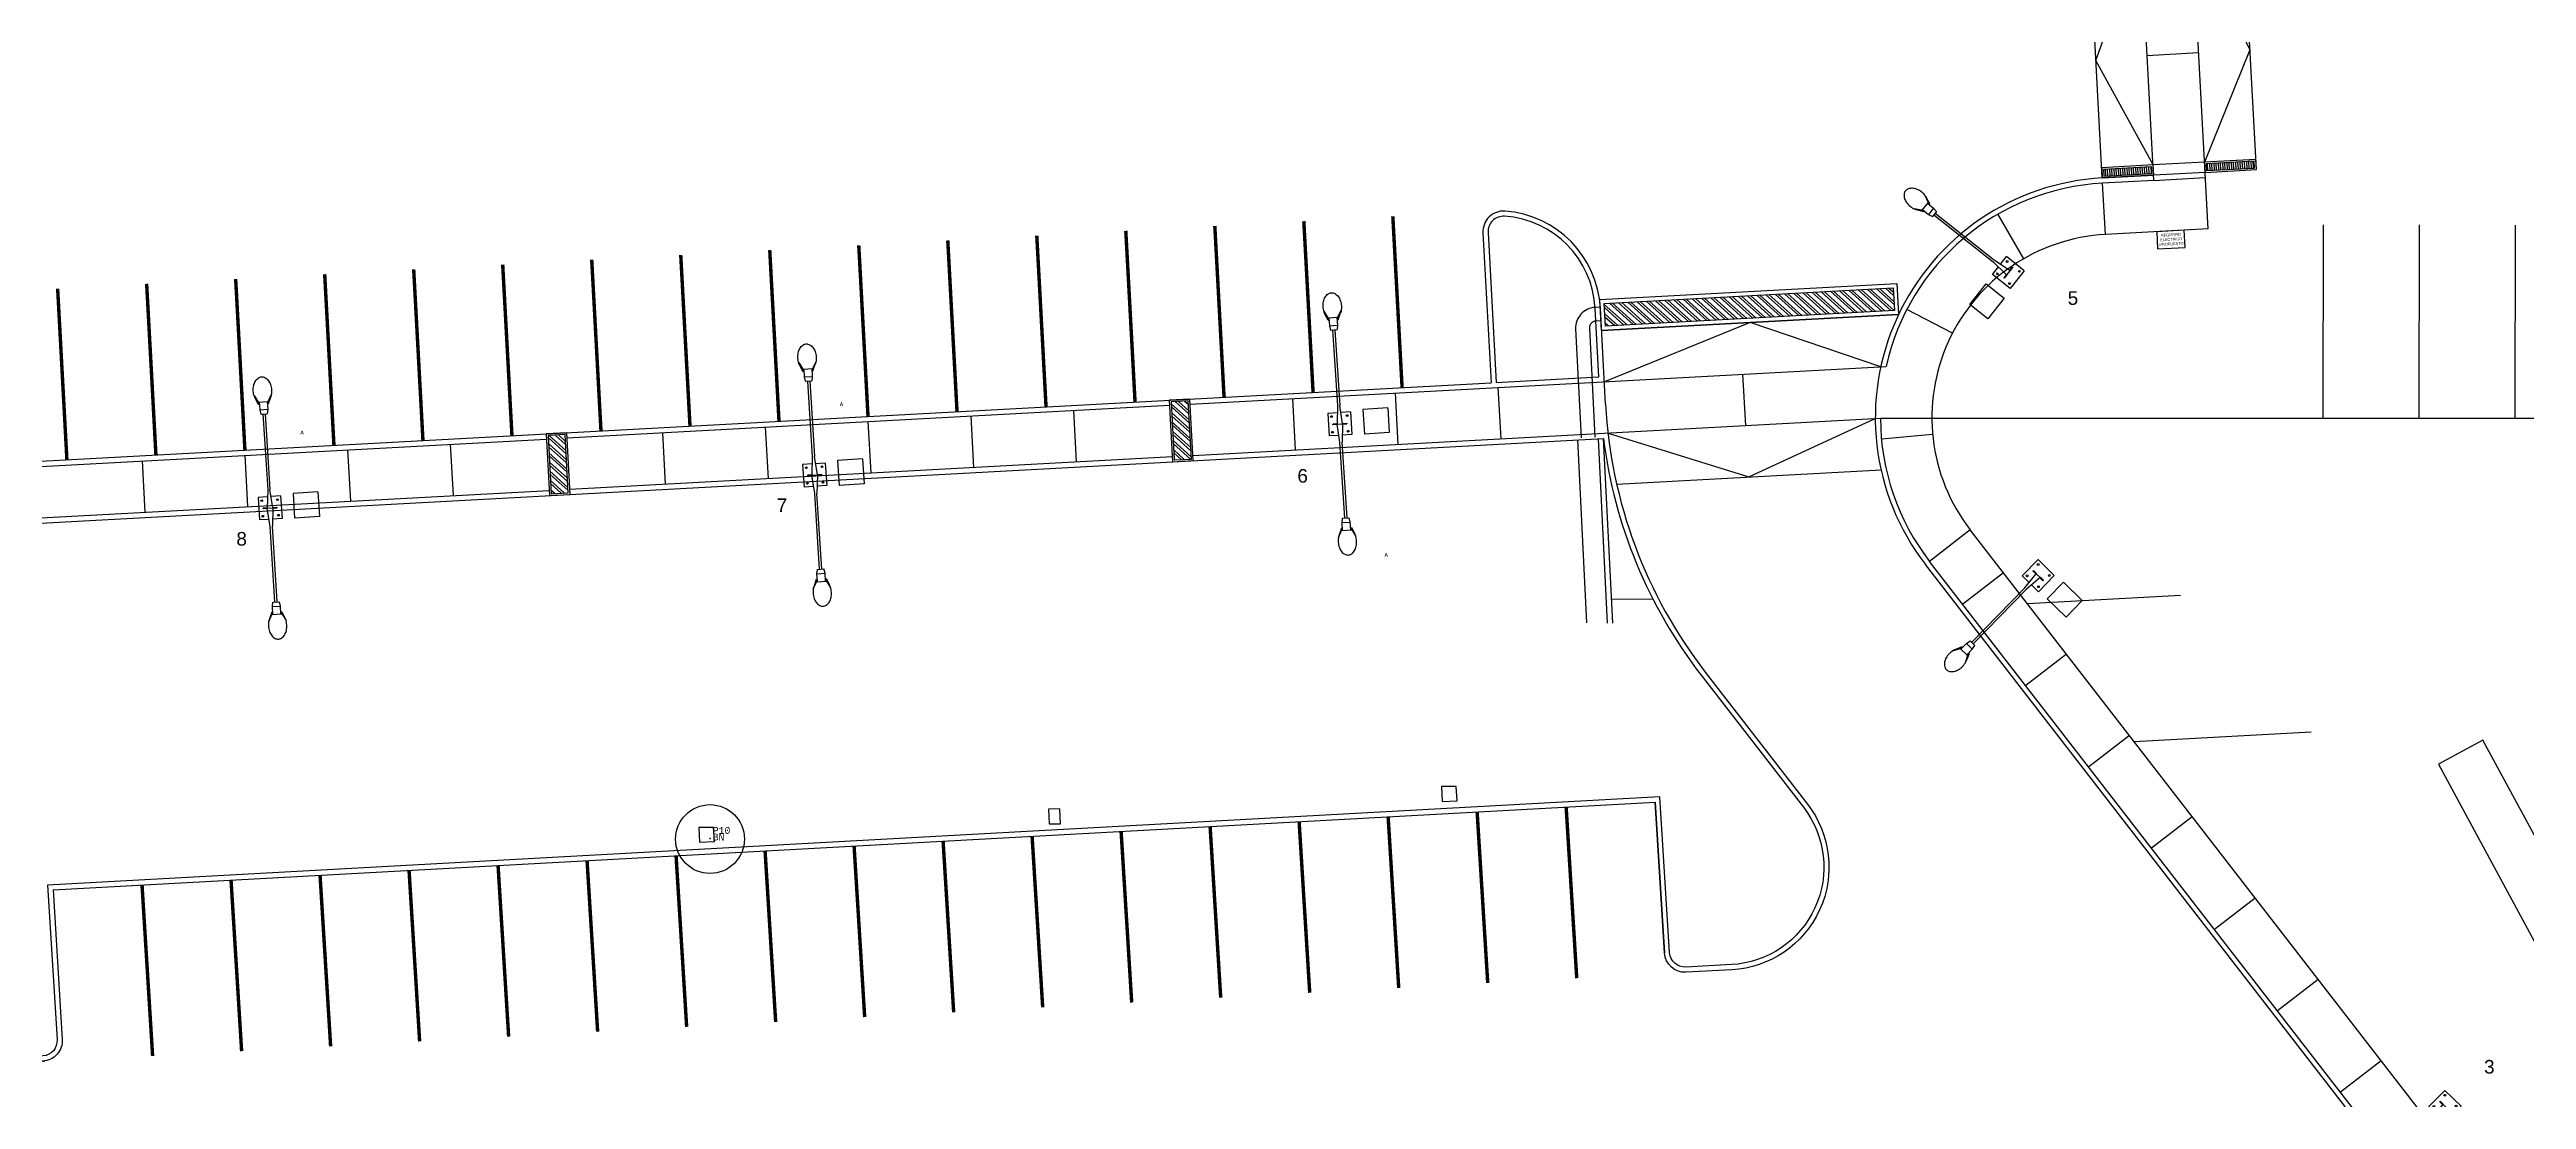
# Model space of a CAD drawing. Header units: millimetres. Extents: x 793 to 3159, y 750 to 2095.
# Drawn here: x 1022.9 to 1095.1, y 1250.1 to 1280.7 of the extents above; entities that cross this region are included whole.
import ezdxf
from ezdxf.enums import TextEntityAlignment as Align

# ---------------------------------------------------------------- set-up
doc = ezdxf.new("R2010")
doc.units = ezdxf.units.MM
doc.linetypes.add('CONTINUA', pattern=[0])
doc.linetypes.add('HIDDEN2', pattern=[4.7625, 3.175, -1.5875])
for name, color, linetype in [('007 - EVG ILUMINACION', 30, 'Continuous'), ('A-CAUCE', 140, 'Continuous'), ('A-CUNETAS', 3, 'Continuous'), ('A-GUARNICIONES', 1, 'Continuous'), ('A-ILUMINACION', 5, 'Continuous'), ('A-PISOS-HATCH', 8, 'Continuous'), ('A-REJILLAS PLUVIALES', 3, 'Continuous'), ('A-VEGETACION', 65, 'Continuous'), ('LUMINARIA', 3, 'Continuous'), ('T-ALUMBRADO', 1, 'Continuous'), ('T-BANCO DE NIVEL', 6, 'Continuous'), ('T-CANAL', 4, 'Continuous'), ('T-REGISTRO', 5, 'Continuous'), ('XR', 1, 'Continuous')]:
    doc.layers.add(name, color=color, linetype=linetype)
doc.styles.add('EVG 01', font='Lato-Light.ttf')
doc.styles.add('kobalt-240', font='arial.ttf', dxfattribs={"height": 6.5})
doc.styles.add('MONOTXT4', font='MONOTXT4.shx')
doc.styles.get("Standard").update_dxf_attribs({"font": 'arial.ttf'})

# ---------------------------------------------------------------- blocks, each defined once
blk = doc.blocks.new('REGISTRO BANQUETA')
at = {"layer": 'A-ILUMINACION', "color": 5}
blk.add_lwpolyline([(1142.598, 1095.166), (1143.398, 1095.203), (1143.374, 1095.702), (1142.575, 1095.665)], close=True, dxfattribs=at)
at = {"layer": 'A-ILUMINACION', "color": 5, "insert": (1142.593, 1095.592), "char_height": 0.08, "width": 0.78754, "attachment_point": 1, "rotation": 2.98286, "style": 'kobalt-240'}
blk.add_mtext('\\pxqc;REGISTRO\\PELECTRICO\\PPROPUESTO', dxfattribs=at)
blk = doc.blocks.new('lampara individual')
at = {"color": 3, "linetype": 'CONTINUA'}
for p, q in [((508438.69, 3227004.882, -26.736), (508438.733, 3227004.223, -26.736)), ((508438.031, 3227004.84, -26.736), (508438.073, 3227004.18, -26.736)), ((508438.352, 3227004.198, -26.736), (508438.073, 3227004.18, -26.736)), ((508438.301, 3227004.537, -26.736), (508438.178, 3227004.529, -26.736)), ((508438.179, 3227004.507, -26.736), (508438.178, 3227004.529, -26.736)), ((508438.302, 3227004.515, -26.736), (508438.179, 3227004.507, -26.736)), ((508438.302, 3227004.526, -26.736), (508438.462, 3227004.536, -26.736)), ((508438.383, 3227003.993, -26.736), (508438.302, 3227004.526, -26.736)), ((508438.462, 3227004.536, -26.736), (508438.449, 3227003.997, -26.736)), ((508438.733, 3227004.223, -26.736), (508438.454, 3227004.205, -26.736)), ((508438.461, 3227004.547, -26.736), (508438.584, 3227004.555, -26.736)), ((508438.462, 3227004.525, -26.736), (508438.585, 3227004.533, -26.736)), ((508438.584, 3227004.555, -26.736), (508438.585, 3227004.533, -26.736)), ((508438.526, 3227001.785, -26.736), (508438.383, 3227003.993, -26.736)), ((508438.592, 3227001.789, -26.736), (508438.449, 3227003.997, -26.736)), ((508438.342, 3227001.214, -26.736), (508438.435, 3227001.421, -26.736)), ((508438.431, 3227001.487, -26.736), (508438.363, 3227001.298, -26.736)), ((508438.431, 3227001.487, -26.736), (508438.461, 3227001.489, -26.736)), ((508438.435, 3227001.421, -26.736), (508438.431, 3227001.487, -26.736)), ((508438.435, 3227001.421, -26.736), (508438.729, 3227001.44, -26.736)), ((508438.45, 3227001.654, -26.736), (508438.464, 3227001.781, -26.736)), ((508438.45, 3227001.654, -26.736), (508438.684, 3227001.669, -26.736)), ((508438.465, 3227001.423, -26.736), (508438.45, 3227001.654, -26.736)), ((508438.464, 3227001.781, -26.736), (508438.654, 3227001.794, -26.736)), ((508438.684, 3227001.669, -26.736), (508438.654, 3227001.794, -26.736)), ((508438.699, 3227001.439, -26.736), (508438.684, 3227001.669, -26.736)), ((508438.695, 3227001.504, -26.736), (508438.725, 3227001.506, -26.736)), ((508438.729, 3227001.44, -26.736), (508438.725, 3227001.506, -26.736)), ((508438.725, 3227001.506, -26.736), (508438.816, 3227001.327, -26.736)), ((508438.729, 3227001.44, -26.736), (508438.848, 3227001.247, -26.736))]:
    blk.add_line(p, q, dxfattribs=at)
at = {"color": 3, "linetype": 'CONTINUA', "elevation": -26.736}
for points in [[(508438.363, 3227001.298, 0.033777), (508438.348, 3227001.243, 0.068356), (508438.336, 3227001.085, 0.068356), (508438.368, 3227000.929, 0.080525), (508438.432, 3227000.811, 0.107063), (508438.531, 3227000.728, 0.138314), (508438.629, 3227000.707, 0.138314)], [(508438.629, 3227000.707, 0.138314), (508438.723, 3227000.74, 0.107063), (508438.81, 3227000.835, 0.080525), (508438.859, 3227000.961, 0.068356), (508438.87, 3227001.119, 0.068356), (508438.838, 3227001.275, 0.033777), (508438.816, 3227001.327, 0.107063)]]:
    blk.add_lwpolyline(points, format="xyb", dxfattribs=at)
at = {"color": 3, "linetype": 'CONTINUA'}
for centre in [(508438.139, 3227004.745, -26.736), (508438.168, 3227004.288, -26.736), (508438.595, 3227004.774, -26.736), (508438.625, 3227004.318, -26.736)]:
    blk.add_circle(centre, 0.0263, dxfattribs=at)
at = {"layer": 'XR', "color": 3}
blk.add_line((508438.031, 3227004.84, -26.736), (508438.69, 3227004.882, -26.736), dxfattribs=at)
blk.add_lwpolyline([(508439.016, 3227004.946), (508439.782, 3227004.997), (508439.827, 3227004.323), (508439.061, 3227004.272)], close=True, dxfattribs=at)
blk = doc.blocks.new('REG1')
at = {"linetype": 'CONTINUA'}
for p, q in [((117.568, 264.575), (116.908, 264.538)), ((116.908, 264.538), (116.945, 263.878)), ((117.568, 264.575), (117.605, 263.915)), ((117.605, 263.915), (116.945, 263.878))]:
    blk.add_line(p, q, dxfattribs=at)
blk = doc.blocks.new('LUM1')
at = {"linetype": 'CONTINUA'}
for p, q in [((322.422, 492.541), (322.313, 492.741)), ((322.033, 492.319), (322.259, 492.296)), ((322.314, 492.259), (322.116, 492.295)), ((322.259, 492.296), (322.422, 492.541)), ((322.259, 492.296), (322.314, 492.259)), ((322.275, 492.321), (322.468, 492.193)), ((322.314, 492.259), (322.33, 492.284)), ((322.477, 492.505), (322.367, 492.673)), ((322.405, 492.516), (322.598, 492.389)), ((322.422, 492.541), (322.477, 492.505)), ((322.46, 492.48), (322.477, 492.505)), ((322.468, 492.193), (322.598, 492.389)), ((322.468, 492.193), (322.585, 492.141)), ((322.585, 492.141), (322.691, 492.301)), ((322.598, 492.389), (322.691, 492.301)), ((322.62, 492.194), (324.463, 490.97)), ((322.656, 492.249), (324.5, 491.025)), ((324.463, 490.97), (324.885, 490.634)), ((324.625, 490.841), (324.471, 490.608)), ((324.471, 490.608), (325.021, 490.243)), ((324.973, 490.767), (324.5, 491.025)), ((324.836, 491.159), (324.682, 490.926)), ((324.875, 490.64), (324.807, 490.537)), ((324.826, 490.525), (324.807, 490.537)), ((324.894, 490.628), (324.826, 490.525)), ((324.836, 491.159), (325.387, 490.793)), ((324.885, 490.634), (324.973, 490.767)), ((325.358, 490.376), (324.885, 490.634)), ((324.964, 490.774), (325.032, 490.876)), ((324.973, 490.767), (325.394, 490.431)), ((324.982, 490.761), (325.05, 490.864)), ((325.032, 490.876), (325.05, 490.864)), ((325.387, 490.793), (325.232, 490.561)), ((325.176, 490.475), (325.021, 490.243)), ((327.202, 489.153), (325.358, 490.376)), ((327.238, 489.208), (325.394, 490.431)), ((327.167, 489.101), (327.273, 489.26)), ((327.26, 489.013), (327.167, 489.101)), ((327.26, 489.013), (327.39, 489.208)), ((327.39, 489.208), (327.273, 489.26)), ((327.582, 489.081), (327.39, 489.208)), ((327.436, 488.86), (327.599, 489.106)), ((327.527, 489.117), (327.544, 489.142)), ((327.599, 489.106), (327.544, 489.142)), ((327.544, 489.142), (327.742, 489.107)), ((327.599, 489.106), (327.825, 489.083)), ((327.452, 488.885), (327.26, 489.013)), ((327.381, 488.897), (327.398, 488.922)), ((327.436, 488.86), (327.381, 488.897)), ((327.381, 488.897), (327.491, 488.728)), ((327.545, 488.661), (327.436, 488.86))]:
    blk.add_line(p, q, dxfattribs=at)
for points in [[(322.116, 492.295, -0.033777), (322.061, 492.309, -0.068356), (321.918, 492.378, -0.068356), (321.799, 492.483, -0.080525), (321.728, 492.598, -0.107063), (321.705, 492.724, -0.138314), (321.736, 492.82, -0.138314)], [(321.736, 492.82, -0.138314), (321.812, 492.885, -0.107063), (321.937, 492.913, -0.080525), (322.071, 492.893, -0.068356), (322.214, 492.824, -0.068356), (322.333, 492.719, -0.033777), (322.367, 492.673, -0.107063)], [(328.122, 488.582, 0.138314), (328.152, 488.677, 0.107063), (328.13, 488.804, 0.080525), (328.059, 488.919, 0.068356), (327.94, 489.024, 0.068356), (327.797, 489.093, 0.033777), (327.742, 489.107, 0.107063)], [(327.491, 488.728, 0.033777), (327.525, 488.683, 0.068356), (327.644, 488.578, 0.068356), (327.787, 488.509, 0.080525), (327.921, 488.488, 0.107063), (328.046, 488.517, 0.138314), (328.122, 488.582, 0.138314)]]:
    blk.add_lwpolyline(points, format="xyb", dxfattribs=at)
for centre in [(324.612, 490.637), (324.865, 491.018), (325.246, 490.765), (324.993, 490.384)]:
    blk.add_circle(centre, 0.0263, dxfattribs=at)
at = {"linetype": 'CONTINUA', "xscale": 1.099223008363486, "yscale": 1.099223008363486, "zscale": 1.099223008363486, "rotation": 53.22797431436472}
blk.add_blockref('REG1', (480.994, 214.48), dxfattribs=at)

msp = doc.modelspace()

# ---------------------------------------------------------------- hatches: boundary and pattern name
at = {"layer": 'A-PISOS-HATCH'}
h = msp.add_hatch(dxfattribs=at)
h.set_pattern_fill('ANSI32', color=256, scale=0.02, angle=93)
h.set_pattern_definition([(138, (-507422.77127, -3225674.67927), (-0.127469380511, -0.141569089253), []), (138, (-507422.77597, -3225674.5896), (-0.127469380511, -0.141569089253), [])])
h.paths.add_polyline_path([(1068.27671, 1272.6769), (1068.24105, 1273.33594), (1076.66638, 1273.79184), (1076.70204, 1273.1328)])
at = {"layer": 'A-REJILLAS PLUVIALES'}
h = msp.add_hatch(dxfattribs=at)
h.set_pattern_fill('ANSI31', color=8, scale=0.02, angle=48)
h.set_pattern_definition([(93, (-507422.771266, -3225674.67927), (-0.0634129754569, -0.0033233332214), [])])
h.paths.add_polyline_path([(1082.80492, 1277.24856), (1082.81573, 1277.04885), (1084.21368, 1277.1245), (1084.20287, 1277.3242)])
h = msp.add_hatch(dxfattribs=at)
h.set_pattern_fill('ANSI31', color=8, scale=0.02, angle=48)
h.set_pattern_definition([(93, (-507422.771266, -3225674.67927), (-0.0634129754569, -0.0033233332214), [])])
h.paths.add_polyline_path([(1085.80054, 1277.41065), (1085.81134, 1277.21095), (1087.2093, 1277.28659), (1087.19849, 1277.4863)])
h = msp.add_hatch(dxfattribs=at)
h.set_pattern_fill('ANSI32', color=8, scale=0.02, angle=93)
h.set_pattern_definition([(138, (-507386.42444, -3225672.71253), (-0.127469380511, -0.141569089253), []), (138, (-507386.42914, -3225672.62285), (-0.127469380511, -0.141569089253), [])])
h.paths.add_polyline_path([(1055.60749, 1270.46914), (1055.69935, 1268.77163), (1056.19862, 1268.79864), (1056.10676, 1270.49616)])
h = msp.add_hatch(dxfattribs=at)
h.set_pattern_fill('ANSI32', color=8, scale=0.02, angle=93)
h.set_pattern_definition([(138, (-507422.77127, -3225674.67927), (-0.127469380511, -0.141569089253), []), (138, (-507422.77597, -3225674.5896), (-0.127469380511, -0.141569089253), [])])
h.paths.add_polyline_path([(1037.43408, 1269.48577), (1037.52593, 1267.78826), (1038.0252, 1267.81527), (1037.93335, 1269.51279)])

# ---------------------------------------------------------------- linework, layer by layer
at = {"layer": 'A-CAUCE'}
for points in [[(1069.66684, 1264.69935), (1068.45417, 1264.7124)], [(1085.04577, 1264.82251), (1080.58399, 1264.57652)], [(1088.85768, 1260.83651), (1083.69857, 1260.55208)]]:
    msp.add_lwpolyline(points, dxfattribs=at)
at = {"layer": 'A-CUNETAS'}
for points in [[(1067.73812, 1264.01824), (1067.4697, 1269.35845)], [(1068.33917, 1264.01244), (1068.06882, 1269.39087)], [(1068.48943, 1264.01099), (1068.2186, 1269.39898)]]:
    msp.add_lwpolyline(points, dxfattribs=at)
at = {"layer": 'A-GUARNICIONES', "color": 1}
for p, q in [((1068.08653, 1271.19446), (1067.97847, 1273.19154)), ((1068.27993, 1270.39643), (1068.12825, 1273.19965)), ((1068.16337, 1272.5506, 281.53161), (1076.82835, 1273.01946, 281.53161)), ((1056.16209, 1270.39901, 281.53161), (1076.46094, 1271.49739, 281.53161)), ((1010.42089, 1268.07415, 281.53161), (1064.94113, 1271.02426, 281.53161)), ((1065.09092, 1271.03237, 281.53161), (1068.08653, 1271.19446, 281.53161)), ((1037.98868, 1269.41564, 281.53161), (1055.56297, 1270.36659, 281.53161)), ((1009.77226, 1266.23642, 281.53161), (1068.2186, 1269.39898, 281.53161)), ((1019.81527, 1268.43227, 281.53161), (1037.38956, 1269.38322, 281.53161)), ((1056.24314, 1268.9012, 281.53161), (1076.29675, 1269.98631, 281.53161)), ((1038.06973, 1267.91783, 281.53161), (1055.64402, 1268.86878, 281.53161)), ((1019.89631, 1266.93446, 281.53161), (1037.4706, 1267.88541, 281.53161)), ((1068.60362, 1268.06783, 281.53161), (1076.31405, 1268.48505, 281.53161)), ((1022.99697, 1256.23342), (1069.72598, 1258.78775))]:
    msp.add_line(p, q, dxfattribs=at)
for points in [[(1085.85327, 1275.51073), (1085.29675, 1285.79568), (1081.47824, 1285.58906)], [(1082.7685, 1276.99622), (1082.39028, 1283.986)], [(1084.2501, 1277.37683), (1082.5829, 1280.42626), (1083.88809, 1284.06705)], [(1084.27441, 1276.92749), (1083.87999, 1284.21683)], [(1085.3859, 1284.14809), (1087.07282, 1280.73425), (1085.74791, 1277.45788)], [(1087.26193, 1277.23937), (1086.88371, 1284.22914)], [(1084.2501, 1277.37683), (1082.75229, 1277.29579)], [(1087.24572, 1277.53893), (1085.74791, 1277.45788)], [(1084.26631, 1277.07727), (1082.7685, 1276.99622)], [(1084.27441, 1276.92749), (1082.7766, 1276.84644)], [(1085.85327, 1275.51073), (1082.85765, 1275.34863)], [(1094.40319, 1244.2695), (1077.72954, 1265.814)]]:
    msp.add_lwpolyline(points, dxfattribs=at)
at = {"layer": 'A-GUARNICIONES', "color": 2, "linetype": 'HIDDEN2', "true_color": 0xf1eb1f}
for points in [[(1085.74791, 1277.45788), (1084.2501, 1277.37683)], [(1085.76412, 1277.15832), (1084.26631, 1277.07727)], [(1079.20296, 1264.96674), (1079.19564, 1264.96634)]]:
    msp.add_lwpolyline(points, dxfattribs=at)
at = {"layer": 'A-GUARNICIONES', "color": 1}
for points in [[(1068.12825, 1273.19965, 0.37796447), (1065.34626, 1276.02994, 0.45141623), (1064.70441, 1275.39904), (1064.94113, 1271.02426)], [(1067.97847, 1273.19154, 0.37796447), (1065.33558, 1275.88032, 0.45141623), (1064.8542, 1275.40715), (1065.09092, 1271.03237)], [(1130.2251, 1204.68855), (1112.42298, 1227.69119, 0.13254553), (1111.17732, 1228.63541), (1104.84023, 1231.20374, -0.13254553), (1103.59457, 1232.14796), (1077.61091, 1265.7222)]]:
    msp.add_lwpolyline(points, format="xyb", dxfattribs=at)
at = {"layer": 'A-GUARNICIONES', "color": 2, "linetype": 'HIDDEN2', "true_color": 0xf1eb1f, "elevation": 26.736}
for points in [[(1068.12663, 1273.2296), (1067.97411, 1273.22135, 0.4130906), (1067.40729, 1272.59211), (1067.56957, 1269.36343)], [(1068.14824, 1272.83019), (1067.99572, 1272.82193, 0.4130906), (1067.80678, 1272.61219), (1067.96907, 1269.38351)]]:
    msp.add_lwpolyline(points, format="xyb", dxfattribs=at)
at = {"layer": 'A-GUARNICIONES', "color": 1, "elevation": 281.53161}
for points in [[(1076.30604, 1271.49139), (1072.49586, 1272.78503), (1068.24442, 1271.05279)], [(1068.35088, 1269.55576), (1072.45884, 1268.27644), (1076.14681, 1269.97819)]]:
    msp.add_lwpolyline(points, dxfattribs=at)
at = {"layer": 'A-GUARNICIONES', "color": 1, "elevation": 26.736}
for points in [[(1022.99697, 1256.23342), (1023.26476, 1251.87218, -0.41634747), (1022.6983, 1251.23629), (1022.7488, 1251.23902, -0.24730334), (1020.20775, 1252.40695), (1008.03682, 1268.24912)], [(1131.47397, 1205.77078), (1103.94718, 1241.33894, 0.13254553), (1102.0164, 1242.80249), (1096.50455, 1245.03636, -0.13254553), (1094.57378, 1246.49991), (1078.91578, 1266.73206)], [(1071.06924, 1262.49256), (1074.04994, 1258.64112, -0.60466924), (1071.95003, 1254.05098), (1070.62156, 1253.97911, -0.41191903), (1070.14812, 1254.40062), (1069.86642, 1258.94666), (1022.83806, 1256.37395), (1023.11505, 1251.86299, -0.40700365), (1022.70455, 1251.38707, -0.24393714), (1020.3267, 1252.49834), (1009.66145, 1266.38065)], [(1071.18787, 1262.58436), (1074.16856, 1258.73293, -0.60466924), (1071.95813, 1253.9012), (1070.62967, 1253.82933, -0.41191903), (1069.9984, 1254.39135), (1069.72598, 1258.78775)]]:
    msp.add_lwpolyline(points, format="xyb", dxfattribs=at)
at = {"layer": 'A-GUARNICIONES', "elevation": 26.736}
msp.add_lwpolyline([(1069.72598, 1258.78775), (1069.9984, 1254.39135)], dxfattribs=at)
at = {"layer": 'A-GUARNICIONES', "color": 1}
for centre, radius, start, end in [((1083.14672, 1270.00645), 7, 93.0972752, 217.7368844), ((1083.14672, 1270.00645), 6.85, 93.0972752, 167.4286648), ((1083.14672, 1270.00645), 5.35, 93.0972753, 217.7368844), ((1082.25948, 1271.15287), 14, 183.0972752, 217.7368844), ((1082.25948, 1271.15287), 14.15, 187.1201371, 217.7368844), ((1083.14672, 1270.00645), 6.85, 180.1684783, 217.7368844)]:
    msp.add_arc(centre, radius, start, end, dxfattribs=at)
at = {"layer": 'A-PISOS-HATCH'}
for p, q in [((1084.0772, 1280.57216), (1085.57501, 1280.65321)), ((1082.85765, 1275.34863), (1082.7766, 1276.84644)), ((1084.27441, 1276.92749), (1085.77222, 1277.00854)), ((1079.71675, 1275.93585, 34.18643), (1080.46784, 1274.63744, 26.70035)), ((1089.20883, 1270.01047, 297.05286), (1089.21653, 1275.63304, 297.10536)), ((1092.00882, 1270.00663, 297.05286), (1092.01652, 1275.62843, 297.10535)), ((1094.80882, 1270.0028, 297.05286), (1094.81652, 1275.62381, 297.10534)), ((1078.39635, 1272.46743, 26.70035), (1077.06446, 1273.15743, 34.18643)), ((1065.22999, 1269.38748, -281.53142), (1065.14895, 1270.88529, 281.53161)), ((1072.27523, 1271.27209, 281.53161), (1072.35634, 1269.77309, 281.53161)), ((1049.85249, 1268.5554, -281.53142), (1049.77144, 1270.05321, 281.53161)), ((1052.84811, 1268.71749, -281.53142), (1052.76706, 1270.2153, 281.53161)), ((1059.23876, 1269.06329, -281.53142), (1059.15771, 1270.5611, 281.53161)), ((1062.23438, 1269.22539, -281.53142), (1062.15333, 1270.7232, 281.53161)), ((1040.86564, 1268.06912, -281.53142), (1040.78459, 1269.56693, 281.53161)), ((1043.86125, 1268.23121, -281.53142), (1043.78021, 1269.72902, 281.53161)), ((1046.85687, 1268.3933, -281.53142), (1046.77583, 1269.89111, 281.53161)), ((1076.32467, 1269.38822, 34.18643), (1077.81855, 1269.5236, 26.70035)), ((1025.68784, 1267.24784, -281.53142), (1025.60679, 1268.74565, 281.53161)), ((1028.68346, 1267.40993, -281.53142), (1028.60241, 1268.90774, 281.53161)), ((1031.67908, 1267.57203, -281.53142), (1031.59803, 1269.06984, 281.53161)), ((1034.67469, 1267.73412, -281.53142), (1034.59365, 1269.23193, 281.53161)), ((1078.91578, 1266.73206, 26.736), (1077.72954, 1265.814)), ((1079.88491, 1265.47982, 26.736), (1078.69866, 1264.56176)), ((1081.72102, 1263.10733, 26.736), (1080.53477, 1262.18928)), ((1083.55712, 1260.73484, 26.736), (1082.37088, 1259.81679)), ((1085.39323, 1258.36235, 26.736), (1084.20699, 1257.4443)), ((1087.22934, 1255.98986, 26.736), (1086.0431, 1255.07181)), ((1089.06545, 1253.61737, 26.736), (1087.87921, 1252.69932)), ((1090.90156, 1251.24488, 26.736), (1089.71532, 1250.32683))]:
    msp.add_line(p, q, dxfattribs=at)
at = {"layer": 'A-PISOS-HATCH', "color": 31, "true_color": 0xfecc66, "const_width": 0.1}
for points in [[(1062.07478, 1275.87648), (1062.34493, 1270.88378)], [(1049.09377, 1275.17407), (1049.36392, 1270.18138)], [(1051.68997, 1275.31455), (1051.96012, 1270.32186)], [(1054.28617, 1275.45503), (1054.55633, 1270.46234)], [(1056.88237, 1275.59552), (1057.15253, 1270.60282)], [(1059.47857, 1275.736), (1059.74873, 1270.7433)], [(1033.51655, 1274.33118), (1033.78671, 1269.33849)], [(1036.11276, 1274.47166), (1036.38291, 1269.47897)], [(1038.70896, 1274.61215), (1038.97911, 1269.61945)], [(1041.30516, 1274.75263), (1041.57532, 1269.75993)], [(1043.90136, 1274.89311), (1044.17152, 1269.90041)], [(1046.49756, 1275.03359), (1046.76772, 1270.04089)], [(1023.13175, 1273.76926), (1023.4019, 1268.77656)], [(1025.72795, 1273.90974), (1025.9981, 1268.91704)], [(1028.32415, 1274.05022), (1028.59431, 1269.05752)], [(1030.92035, 1274.1907), (1031.19051, 1269.19801)], [(1038.57331, 1257.08487), (1038.88237, 1252.09496)], [(1041.16936, 1257.22677), (1041.47843, 1252.23686)], [(1043.76542, 1257.36868), (1044.07448, 1252.37877)], [(1025.59303, 1256.37533), (1025.90209, 1251.38542)], [(1028.18908, 1256.51724), (1028.49815, 1251.52733)], [(1030.78514, 1256.65915), (1031.09421, 1251.66923)], [(1033.38119, 1256.80105), (1033.69026, 1251.81114)], [(1035.97725, 1256.94296), (1036.28632, 1251.95305)]]:
    msp.add_lwpolyline(points, dxfattribs=at)
at = {"layer": 'A-PISOS-HATCH', "color": 31, "true_color": 0xfecc66, "const_width": 0.1, "elevation": 26.736}
for points in [[(1064.53386, 1258.50394), (1064.84293, 1253.51403)], [(1067.12992, 1258.64584), (1067.43899, 1253.65593)], [(1051.55359, 1257.7944), (1051.86265, 1252.80449)], [(1054.14964, 1257.93631), (1054.45871, 1252.9464)], [(1056.7457, 1258.07822), (1057.05476, 1253.08831)], [(1059.34175, 1258.22012), (1059.65082, 1253.23021)], [(1061.93781, 1258.36203), (1062.24688, 1253.37212)], [(1046.36148, 1257.51059), (1046.67054, 1252.52068)], [(1048.95753, 1257.6525), (1049.2666, 1252.66258)]]:
    msp.add_lwpolyline(points, dxfattribs=at)
at = {"layer": 'A-REJILLAS PLUVIALES'}
for points in [[(1082.75229, 1277.29579), (1082.7685, 1276.99622), (1084.26631, 1277.07727), (1084.2501, 1277.37683)], [(1082.80492, 1277.24856), (1082.81573, 1277.04885), (1084.21368, 1277.1245), (1084.20287, 1277.3242)], [(1085.74791, 1277.45788), (1085.76412, 1277.15832), (1087.26193, 1277.23937), (1087.24572, 1277.53893)], [(1085.80054, 1277.41065), (1085.81134, 1277.21095), (1087.2093, 1277.28659), (1087.19849, 1277.4863)]]:
    msp.add_lwpolyline(points, close=True, dxfattribs=at)
for points, elevation in [([(1068.16337, 1272.5506), (1068.11474, 1273.44928), (1076.77972, 1273.91815), (1076.82835, 1273.01946)], 281.53161), ([(1068.27671, 1272.6769), (1068.24105, 1273.33594), (1076.66638, 1273.79184), (1076.70204, 1273.1328)], 281.53161), ([(1055.55487, 1270.51637), (1055.65212, 1268.719), (1056.25125, 1268.75142), (1056.15399, 1270.54879)], -563.06323), ([(1055.60749, 1270.46914), (1055.69935, 1268.77163), (1056.19862, 1268.79864), (1056.10676, 1270.49616)], -563.06323), ([(1037.38145, 1269.533), (1037.47871, 1267.73563), (1038.07783, 1267.76805), (1037.98058, 1269.56542)], -281.53161), ([(1037.43408, 1269.48577), (1037.52593, 1267.78826), (1038.0252, 1267.81527), (1037.93335, 1269.51279)], -281.53161)]:
    msp.add_lwpolyline(points, close=True, dxfattribs=dict(at, elevation=elevation))
at = {"layer": 'A-VEGETACION'}
msp.add_lwpolyline([(1069.66684, 1264.69935), (1068.45417, 1264.7124)], dxfattribs=at)
at = {"layer": 'Defpoints'}
msp.add_line((1076.29675, 1269.98631, 281.53161), (1106.29675, 1269.98631, 281.53161), dxfattribs=at)
at = {"layer": 'T-ALUMBRADO', "elevation": 26.736, "flags": 128}
for points in [[(1063.92144, 1259.24248), (1063.49763, 1259.24248), (1063.51579, 1258.80678), (1063.94845, 1258.82888), (1063.92144, 1259.24248)], [(1042.26171, 1258.05517), (1041.8379, 1258.05517), (1041.85606, 1257.61947), (1042.28872, 1257.64157), (1042.26171, 1258.05517)]]:
    msp.add_lwpolyline(points, dxfattribs=at)
at = {"layer": 'T-BANCO DE NIVEL'}
msp.add_circle((1042.16009, 1257.71378, 26.736), 1.00421, dxfattribs=at)
msp.add_point((1042.16473, 1257.73473, 291.172), dxfattribs=at)
at = {"layer": 'T-CANAL', "elevation": 292.263, "flags": 128}
msp.add_lwpolyline([(1093.86673, 1260.60273), (1092.57773, 1259.89973), (1098.98473, 1248.04473), (1100.47173, 1248.42173), (1093.86673, 1260.60273)], dxfattribs=at)
at = {"layer": 'T-REGISTRO', "elevation": 26.736, "flags": 128}
msp.add_lwpolyline([(1052.35961, 1258.59932), (1052.03143, 1258.5825), (1052.05247, 1258.15776), (1052.38486, 1258.16196)], close=True, dxfattribs=at)

# ---------------------------------------------------------------- block references
at = {"layer": 'A-ILUMINACION', "color": 5, "rotation": 0.4380424501003986}
msp.add_blockref('REGISTRO BANQUETA', (-49.8098, 171.06127), dxfattribs=at)
at = {"layer": 'LUMINARIA', "linetype": 'CONTINUA', "rotation": 307.2649438688714}
for p in [(473.26247, 1231.29546, -53.472), (457.94471, 1229.80345, -53.472), (442.0605, 1228.84407, -53.472)]:
    msp.add_blockref('LUM1', p, dxfattribs=at)
at = {"layer": 'XR'}
for p, rotation in [((-2050973.53594, 2543152.28496, 26.736), 227.8676418881319), ((-2736822.99799, -1780854.14965, 26.736), 312.0141328928125), ((-2736811.13425, -1780869.62969, 26.736), 312.0141328928125)]:
    msp.add_blockref('lampara individual', p, dxfattribs=dict(at, rotation=rotation))

# ---------------------------------------------------------------- texts
at = {"layer": '007 - EVG ILUMINACION', "char_height": 0.104, "attachment_point": 3, "style": 'EVG 01'}
for insert in [(1046.04589, 1270.44991, 26.736), (1030.31303, 1269.62572, 26.736), (1061.93319, 1266.05833, 26.736)]:
    msp.add_mtext_dynamic_manual_height_columns('\\pxqc;{\\fCalibri Light|b1|i0|c0|p34;A}', width=0.104, gutter_width=12.5, heights=[0], dxfattribs=dict(at, insert=insert))
at = {"layer": 'T-BANCO DE NIVEL', "style": 'MONOTXT4'}
msp.add_text('P10', height=0.2, dxfattribs=at).set_placement((1042.23544, 1257.80544, 291.172), align=Align.BOTTOM_LEFT)
msp.add_text('BN', height=0.2, dxfattribs=at).set_placement((1042.23544, 1257.8721, 291.172), align=Align.TOP_LEFT)
at = {"layer": 'XR', "color": 3, "char_height": 0.39591, "attachment_point": 1}
for s, insert in [('5', (1081.75829, 1273.69194)), ('6', (1059.29082, 1268.50697, -669.97774)), ('7', (1044.10463, 1267.64914, -669.97774)), ('8', (1028.34481, 1266.67002, -669.97774)), ('3', (1093.90216, 1251.27029, 26.736))]:
    msp.add_mtext(s, dxfattribs=dict(at, insert=insert))

doc.saveas('drawing.dxf')
